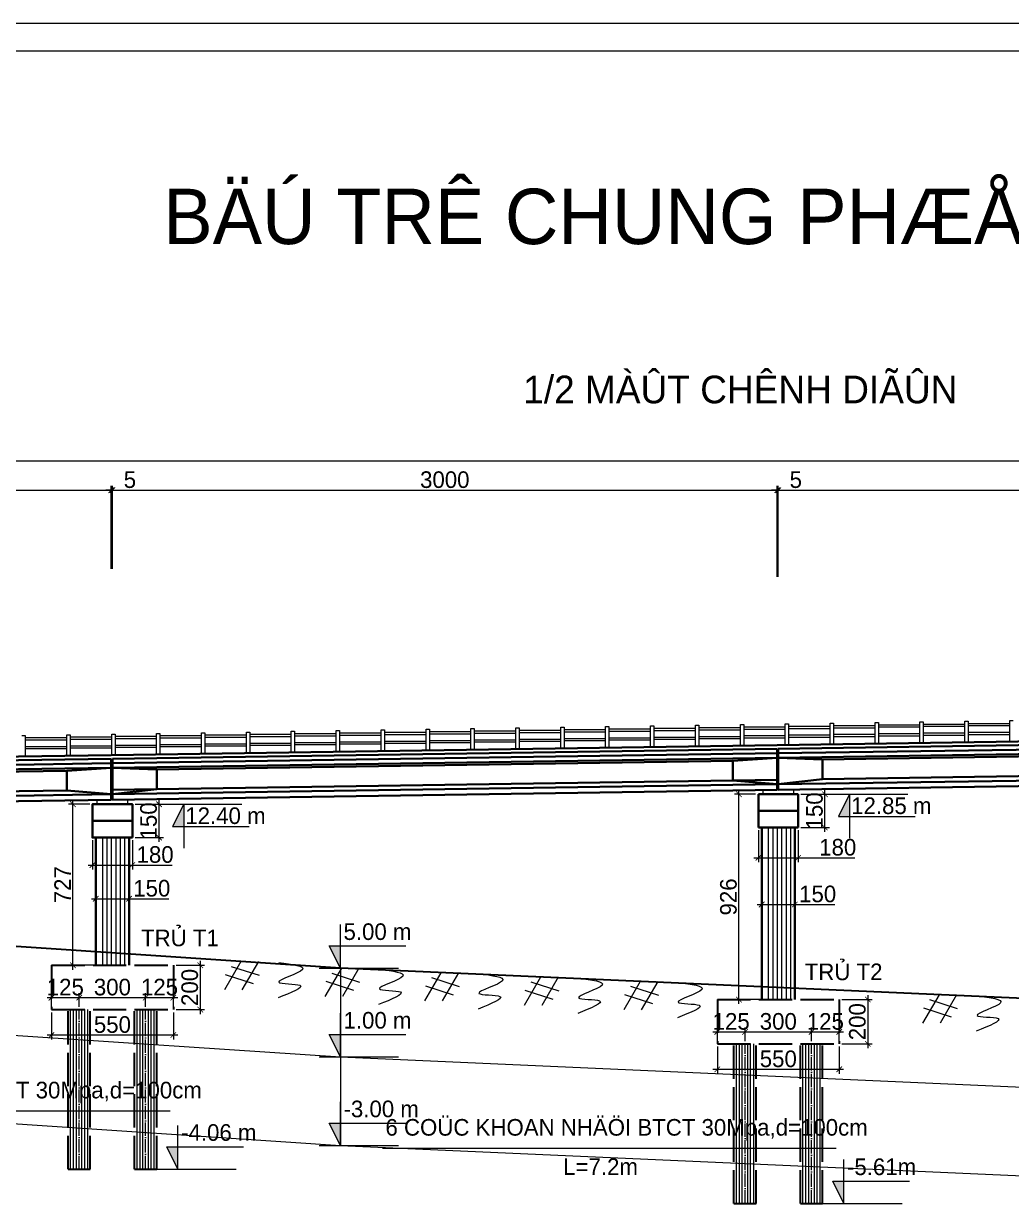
# Model space of a CAD drawing. Header units: millimetres. Extents: x -354608 to 492029, y -885357 to -234285.
# Drawn here: x -261127 to -216549, y -628573 to -575328 of the extents above; entities that cross this region are included whole.
import ezdxf

# ---------------------------------------------------------------- set-up
doc = ezdxf.new("R2010")
doc.units = ezdxf.units.MM
doc.header["$LTSCALE"] = 0.25
doc.header["$MEASUREMENT"] = 0
doc.header["$PDMODE"] = 34
doc.linetypes.add('ACAD_ISO02W100', pattern=[15, 12, -3])
doc.linetypes.add('ACAD_ISO04W100', pattern=[30, 24, -3, 0, -3])
doc.layers.get('0').update_dxf_attribs({"lineweight": 30})
for name, color, linetype, lineweight in [('!manh', 21, 'Continuous', 20), ('!text', 130, 'Continuous', 20), ('2', 253, 'Continuous', 15), ('dam', 1, 'Continuous', 35), ('duong 1', 1, 'Continuous', 30), ('duong 3', 3, 'Continuous', 30), ('duongtam', 3, 'ACAD_ISO04W100', 18), ('dut', 2, 'ACAD_ISO02W100', 30), ('kichthuoc', 3, 'Continuous', 20)]:
    doc.layers.add(name, color=color, linetype=linetype, lineweight=lineweight)
doc.styles.add('K-THUOC', font='11_3664_VSWICONN.TTF')
doc.styles.get("Standard").update_dxf_attribs({"font": 'VNswitzerlandcondlight.TTF'})
doc.dimstyles.new('CHUAN TL 250', dxfattribs={"dimscale": 250, "dimtxt": 3, "dimasz": 1, "dimexe": 0.8, "dimexo": 0.5, "dimgap": 0.35, "dimtad": 1, "dimdec": 0, "dimlfac": 0.1, "dimzin": 0, "dimdsep": 46, "dimtxsty": 'K-THUOC', "dimblk": 'ARCHTICK', "dimcen": 1, "dimdle": 0.8, "dimclrd": 7, "dimclre": 7, "dimclrt": 256, "dimadec": 0, "dimazin": 0, "dimtfac": 1, "dimtdec": 0, "dimtmove": 0, "dimatfit": 3, "dimfxl": 0, "dimfrac": 2, "dimtolj": 1, "dimtzin": 0, "dimlwd": 15, "dimlwe": 15, "dimarcsym": 0})

# ---------------------------------------------------------------- blocks, each defined once
blk = doc.blocks.new('_ArchTick')
at = {"color": 0, "linetype": 'ByBlock', "const_width": 0.15}
blk.add_lwpolyline([(-0.5, -0.5), (0.5, 0.5)], dxfattribs=at)
blk = doc.blocks.new('*D280')
at = {"layer": '2', "color": 7, "lineweight": 15}
for p, q in [((-227969, -611735), (-227969, -613175)), ((-226169, -611735), (-226169, -613175)), ((-228169, -612975), (-226169, -612975)), ((-226169, -612975), (-223610, -612975))]:
    blk.add_line(p, q, dxfattribs=at)
at = {"layer": 'Defpoints', "color": 0}
for p in [(-227969, -611610), (-226169, -611610), (-226169, -612975)]:
    blk.add_point(p, dxfattribs=at)
at = {"layer": '2', "color": 7, "lineweight": 15, "xscale": 250, "yscale": 250, "zscale": 250, "rotation": 180}
blk.add_blockref('_ArchTick', (-227969, -612975), dxfattribs=at)
at = {"layer": '2', "color": 7, "lineweight": 15, "xscale": 250, "yscale": 250, "zscale": 250}
blk.add_blockref('_ArchTick', (-226169, -612975), dxfattribs=at)
at = {"layer": '2', "insert": (-224386, -612504), "char_height": 750, "attachment_point": 5, "style": 'K-THUOC'}
blk.add_mtext('\\A1;180', dxfattribs=at)
blk = doc.blocks.new('*D281')
at = {"layer": '2', "color": 7, "lineweight": 15}
for p, q in [((-226044, -610110), (-224764, -610110)), ((-224964, -611810), (-224964, -609910)), ((-226044, -611610), (-224764, -611610))]:
    blk.add_line(p, q, dxfattribs=at)
at = {"layer": 'Defpoints', "color": 0}
for p in [(-226169, -610110), (-224964, -610110), (-226169, -611610)]:
    blk.add_point(p, dxfattribs=at)
at = {"layer": '2', "color": 7, "lineweight": 15, "xscale": 250, "yscale": 250, "zscale": 250}
for p, rotation in [((-224964, -610110), 90), ((-224964, -611610), 270)]:
    blk.add_blockref('_ArchTick', p, dxfattribs=dict(at, rotation=rotation))
at = {"layer": '2', "insert": (-225435, -610860), "char_height": 750, "attachment_point": 5, "rotation": 90, "style": 'K-THUOC'}
blk.add_mtext('\\A1;150', dxfattribs=at)
blk = doc.blocks.new('*D282')
at = {"layer": '2', "color": 7, "lineweight": 15}
for p, q in [((-227819, -614692), (-227819, -615282)), ((-226319, -614692), (-226319, -615282)), ((-228019, -615082), (-226319, -615082)), ((-226319, -615082), (-224516, -615082))]:
    blk.add_line(p, q, dxfattribs=at)
at = {"layer": 'Defpoints', "color": 0}
for p in [(-227819, -614567), (-226319, -614567), (-226319, -615082)]:
    blk.add_point(p, dxfattribs=at)
at = {"layer": '2', "color": 7, "lineweight": 15, "xscale": 250, "yscale": 250, "zscale": 250, "rotation": 180}
blk.add_blockref('_ArchTick', (-227819, -615082), dxfattribs=at)
at = {"layer": '2', "color": 7, "lineweight": 15, "xscale": 250, "yscale": 250, "zscale": 250}
blk.add_blockref('_ArchTick', (-226319, -615082), dxfattribs=at)
at = {"layer": '2', "insert": (-225292, -614612), "char_height": 750, "attachment_point": 5, "style": 'K-THUOC'}
blk.add_mtext('\\A1;150', dxfattribs=at)
blk = doc.blocks.new('*D283')
at = {"layer": '2', "color": 7, "lineweight": 15}
for p, q in [((-258019, -612186), (-258019, -613502)), ((-256219, -612186), (-256219, -613502)), ((-258219, -613302), (-256219, -613302)), ((-256219, -613302), (-254416, -613302))]:
    blk.add_line(p, q, dxfattribs=at)
at = {"layer": 'Defpoints', "color": 0}
for p in [(-258019, -612061), (-256219, -612061), (-256219, -613302)]:
    blk.add_point(p, dxfattribs=at)
at = {"layer": '2', "color": 7, "lineweight": 15, "xscale": 250, "yscale": 250, "zscale": 250, "rotation": 180}
blk.add_blockref('_ArchTick', (-258019, -613302), dxfattribs=at)
at = {"layer": '2', "color": 7, "lineweight": 15, "xscale": 250, "yscale": 250, "zscale": 250}
blk.add_blockref('_ArchTick', (-256219, -613302), dxfattribs=at)
at = {"layer": '2', "insert": (-255192, -612832), "char_height": 750, "attachment_point": 5, "style": 'K-THUOC'}
blk.add_mtext('\\A1;180', dxfattribs=at)
blk = doc.blocks.new('*D284')
at = {"layer": '2', "color": 7, "lineweight": 15}
for p, q in [((-256094, -610561), (-254814, -610561)), ((-255014, -612261), (-255014, -610361)), ((-256094, -612061), (-254814, -612061))]:
    blk.add_line(p, q, dxfattribs=at)
at = {"layer": 'Defpoints', "color": 0}
for p in [(-256219, -610561), (-255014, -610561), (-256219, -612061)]:
    blk.add_point(p, dxfattribs=at)
at = {"layer": '2', "color": 7, "lineweight": 15, "xscale": 250, "yscale": 250, "zscale": 250}
for p, rotation in [((-255014, -610561), 90), ((-255014, -612061), 270)]:
    blk.add_blockref('_ArchTick', p, dxfattribs=dict(at, rotation=rotation))
at = {"layer": '2', "insert": (-255485, -611311), "char_height": 750, "attachment_point": 5, "rotation": 90, "style": 'K-THUOC'}
blk.add_mtext('\\A1;150', dxfattribs=at)
blk = doc.blocks.new('*D285')
at = {"layer": '2', "color": 7, "lineweight": 15}
for p, q in [((-257869, -614403), (-257869, -615025)), ((-256369, -614403), (-256369, -615025)), ((-258069, -614825), (-256369, -614825)), ((-256369, -614825), (-254566, -614825))]:
    blk.add_line(p, q, dxfattribs=at)
at = {"layer": 'Defpoints', "color": 0}
for p in [(-257869, -614278), (-256369, -614278), (-256369, -614825)]:
    blk.add_point(p, dxfattribs=at)
at = {"layer": '2', "color": 7, "lineweight": 15, "xscale": 250, "yscale": 250, "zscale": 250, "rotation": 180}
blk.add_blockref('_ArchTick', (-257869, -614825), dxfattribs=at)
at = {"layer": '2', "color": 7, "lineweight": 15, "xscale": 250, "yscale": 250, "zscale": 250}
blk.add_blockref('_ArchTick', (-256369, -614825), dxfattribs=at)
at = {"layer": '2', "insert": (-255342, -614354), "char_height": 750, "attachment_point": 5, "style": 'K-THUOC'}
blk.add_mtext('\\A1;150', dxfattribs=at)
blk = doc.blocks.new('*D286')
at = {"layer": '2', "color": 7, "lineweight": 15}
for p, q in [((-223027, -619173), (-223027, -621573)), ((-224194, -619373), (-222827, -619373)), ((-224194, -621373), (-222827, -621373))]:
    blk.add_line(p, q, dxfattribs=at)
at = {"layer": 'Defpoints', "color": 0}
for p in [(-224319, -619373), (-224319, -621373), (-223027, -621373)]:
    blk.add_point(p, dxfattribs=at)
at = {"layer": '2', "color": 7, "lineweight": 15, "xscale": 250, "yscale": 250, "zscale": 250}
for p, rotation in [((-223027, -619373), 90), ((-223027, -621373), 270)]:
    blk.add_blockref('_ArchTick', p, dxfattribs=dict(at, rotation=rotation))
at = {"layer": '2', "insert": (-223498, -620373), "char_height": 750, "attachment_point": 5, "rotation": 90, "style": 'K-THUOC'}
blk.add_mtext('\\A1;200', dxfattribs=at)
blk = doc.blocks.new('*D287')
at = {"layer": '2', "color": 7, "lineweight": 15}
for p, q in [((-230019, -620833), (-228369, -620833)), ((-229819, -621248), (-229819, -620633)), ((-228569, -621248), (-228569, -620633))]:
    blk.add_line(p, q, dxfattribs=at)
at = {"layer": 'Defpoints', "color": 0}
for p in [(-228569, -620833), (-229819, -621373), (-228569, -621373)]:
    blk.add_point(p, dxfattribs=at)
at = {"layer": '2', "color": 7, "lineweight": 15, "xscale": 250, "yscale": 250, "zscale": 250, "rotation": 180}
blk.add_blockref('_ArchTick', (-229819, -620833), dxfattribs=at)
at = {"layer": '2', "color": 7, "lineweight": 15, "xscale": 250, "yscale": 250, "zscale": 250}
blk.add_blockref('_ArchTick', (-228569, -620833), dxfattribs=at)
at = {"layer": '2', "insert": (-229194, -620364), "char_height": 750, "attachment_point": 5, "style": 'K-THUOC'}
blk.add_mtext('\\A1;125', dxfattribs=at)
blk = doc.blocks.new('*D288')
at = {"layer": '2', "color": 7, "lineweight": 15}
for p, q in [((-228769, -620833), (-225369, -620833)), ((-228569, -621248), (-228569, -620633)), ((-225569, -621248), (-225569, -620633))]:
    blk.add_line(p, q, dxfattribs=at)
at = {"layer": 'Defpoints', "color": 0}
for p in [(-225569, -620833), (-228569, -621373), (-225569, -621373)]:
    blk.add_point(p, dxfattribs=at)
at = {"layer": '2', "color": 7, "lineweight": 15, "xscale": 250, "yscale": 250, "zscale": 250, "rotation": 180}
blk.add_blockref('_ArchTick', (-228569, -620833), dxfattribs=at)
at = {"layer": '2', "color": 7, "lineweight": 15, "xscale": 250, "yscale": 250, "zscale": 250}
blk.add_blockref('_ArchTick', (-225569, -620833), dxfattribs=at)
at = {"layer": '2', "insert": (-227069, -620363), "char_height": 750, "attachment_point": 5, "style": 'K-THUOC'}
blk.add_mtext('\\A1;300', dxfattribs=at)
blk = doc.blocks.new('*D289')
at = {"layer": '2', "color": 7, "lineweight": 15}
for p, q in [((-225769, -620833), (-224119, -620833)), ((-225569, -621248), (-225569, -620633)), ((-224319, -621248), (-224319, -620633))]:
    blk.add_line(p, q, dxfattribs=at)
at = {"layer": 'Defpoints', "color": 0}
for p in [(-224319, -620833), (-225569, -621373), (-224319, -621373)]:
    blk.add_point(p, dxfattribs=at)
at = {"layer": '2', "color": 7, "lineweight": 15, "xscale": 250, "yscale": 250, "zscale": 250, "rotation": 180}
blk.add_blockref('_ArchTick', (-225569, -620833), dxfattribs=at)
at = {"layer": '2', "color": 7, "lineweight": 15, "xscale": 250, "yscale": 250, "zscale": 250}
blk.add_blockref('_ArchTick', (-224319, -620833), dxfattribs=at)
at = {"layer": '2', "insert": (-224944, -620364), "char_height": 750, "attachment_point": 5, "style": 'K-THUOC'}
blk.add_mtext('\\A1;125', dxfattribs=at)
blk = doc.blocks.new('*D290')
at = {"layer": '2', "color": 7, "lineweight": 15}
for p, q in [((-229819, -621498), (-229819, -622723)), ((-224319, -621498), (-224319, -622723)), ((-224119, -622523), (-230019, -622523))]:
    blk.add_line(p, q, dxfattribs=at)
at = {"layer": 'Defpoints', "color": 0}
for p in [(-229819, -621373), (-224319, -621373), (-229819, -622523)]:
    blk.add_point(p, dxfattribs=at)
at = {"layer": '2', "color": 7, "lineweight": 15, "xscale": 250, "yscale": 250, "zscale": 250, "rotation": 180}
blk.add_blockref('_ArchTick', (-229819, -622523), dxfattribs=at)
at = {"layer": '2', "color": 7, "lineweight": 15, "xscale": 250, "yscale": 250, "zscale": 250}
blk.add_blockref('_ArchTick', (-224319, -622523), dxfattribs=at)
at = {"layer": '2', "insert": (-227069, -622052), "char_height": 750, "attachment_point": 5, "style": 'K-THUOC'}
blk.add_mtext('\\A1;550', dxfattribs=at)
blk = doc.blocks.new('*D291')
at = {"layer": '2', "color": 7, "lineweight": 15}
for p, q in [((-253156, -617626), (-253156, -620026)), ((-254244, -617826), (-252956, -617826)), ((-254244, -619826), (-252956, -619826))]:
    blk.add_line(p, q, dxfattribs=at)
at = {"layer": 'Defpoints', "color": 0}
for p in [(-254369, -617826), (-254369, -619826), (-253156, -619826)]:
    blk.add_point(p, dxfattribs=at)
at = {"layer": '2', "color": 7, "lineweight": 15, "xscale": 250, "yscale": 250, "zscale": 250}
for p, rotation in [((-253156, -617826), 90), ((-253156, -619826), 270)]:
    blk.add_blockref('_ArchTick', p, dxfattribs=dict(at, rotation=rotation))
at = {"layer": '2', "insert": (-253626, -618826), "char_height": 750, "attachment_point": 5, "rotation": 90, "style": 'K-THUOC'}
blk.add_mtext('\\A1;200', dxfattribs=at)
blk = doc.blocks.new('*D292')
at = {"layer": '2', "color": 7, "lineweight": 15}
for p, q in [((-259869, -619701), (-259869, -619086)), ((-258619, -619701), (-258619, -619086)), ((-260069, -619286), (-258419, -619286))]:
    blk.add_line(p, q, dxfattribs=at)
at = {"layer": 'Defpoints', "color": 0}
for p in [(-258619, -619286), (-259869, -619826), (-258619, -619826)]:
    blk.add_point(p, dxfattribs=at)
at = {"layer": '2', "color": 7, "lineweight": 15, "xscale": 250, "yscale": 250, "zscale": 250, "rotation": 180}
blk.add_blockref('_ArchTick', (-259869, -619286), dxfattribs=at)
at = {"layer": '2', "color": 7, "lineweight": 15, "xscale": 250, "yscale": 250, "zscale": 250}
blk.add_blockref('_ArchTick', (-258619, -619286), dxfattribs=at)
at = {"layer": '2', "insert": (-259244, -618816), "char_height": 750, "attachment_point": 5, "style": 'K-THUOC'}
blk.add_mtext('\\A1;125', dxfattribs=at)
blk = doc.blocks.new('*D293')
at = {"layer": '2', "color": 7, "lineweight": 15}
for p, q in [((-258619, -619701), (-258619, -619086)), ((-255619, -619701), (-255619, -619086)), ((-258819, -619286), (-255419, -619286))]:
    blk.add_line(p, q, dxfattribs=at)
at = {"layer": 'Defpoints', "color": 0}
for p in [(-255619, -619286), (-258619, -619826), (-255619, -619826)]:
    blk.add_point(p, dxfattribs=at)
at = {"layer": '2', "color": 7, "lineweight": 15, "xscale": 250, "yscale": 250, "zscale": 250, "rotation": 180}
blk.add_blockref('_ArchTick', (-258619, -619286), dxfattribs=at)
at = {"layer": '2', "color": 7, "lineweight": 15, "xscale": 250, "yscale": 250, "zscale": 250}
blk.add_blockref('_ArchTick', (-255619, -619286), dxfattribs=at)
at = {"layer": '2', "insert": (-257119, -618815), "char_height": 750, "attachment_point": 5, "style": 'K-THUOC'}
blk.add_mtext('\\A1;300', dxfattribs=at)
blk = doc.blocks.new('*D294')
at = {"layer": '2', "color": 7, "lineweight": 15}
for p, q in [((-255619, -619701), (-255619, -619086)), ((-254369, -619701), (-254369, -619086)), ((-255819, -619286), (-254169, -619286))]:
    blk.add_line(p, q, dxfattribs=at)
at = {"layer": 'Defpoints', "color": 0}
for p in [(-254369, -619286), (-255619, -619826), (-254369, -619826)]:
    blk.add_point(p, dxfattribs=at)
at = {"layer": '2', "color": 7, "lineweight": 15, "xscale": 250, "yscale": 250, "zscale": 250, "rotation": 180}
blk.add_blockref('_ArchTick', (-255619, -619286), dxfattribs=at)
at = {"layer": '2', "color": 7, "lineweight": 15, "xscale": 250, "yscale": 250, "zscale": 250}
blk.add_blockref('_ArchTick', (-254369, -619286), dxfattribs=at)
at = {"layer": '2', "insert": (-254994, -618816), "char_height": 750, "attachment_point": 5, "style": 'K-THUOC'}
blk.add_mtext('\\A1;125', dxfattribs=at)
blk = doc.blocks.new('*D295')
at = {"layer": '2', "color": 7, "lineweight": 15}
for p, q in [((-259869, -619951), (-259869, -621175)), ((-254369, -619951), (-254369, -621175)), ((-254169, -620975), (-260069, -620975))]:
    blk.add_line(p, q, dxfattribs=at)
at = {"layer": 'Defpoints', "color": 0}
for p in [(-259869, -619826), (-254369, -619826), (-259869, -620975)]:
    blk.add_point(p, dxfattribs=at)
at = {"layer": '2', "color": 7, "lineweight": 15, "xscale": 250, "yscale": 250, "zscale": 250, "rotation": 180}
blk.add_blockref('_ArchTick', (-259869, -620975), dxfattribs=at)
at = {"layer": '2', "color": 7, "lineweight": 15, "xscale": 250, "yscale": 250, "zscale": 250}
blk.add_blockref('_ArchTick', (-254369, -620975), dxfattribs=at)
at = {"layer": '2', "insert": (-257119, -620505), "char_height": 750, "attachment_point": 5, "style": 'K-THUOC'}
blk.add_mtext('\\A1;550', dxfattribs=at)
blk = doc.blocks.new('*D472')
at = {"layer": '2', "color": 7, "lineweight": 15}
for p, q in [((-287169, -600296), (-287169, -596185)), ((-257169, -599941), (-257169, -596185)), ((-287369, -596385), (-256969, -596385))]:
    blk.add_line(p, q, dxfattribs=at)
at = {"layer": 'Defpoints', "color": 0}
for p in [(-257169, -596385), (-257169, -600066), (-287169, -600421)]:
    blk.add_point(p, dxfattribs=at)
at = {"layer": '2', "color": 7, "lineweight": 15, "xscale": 250, "yscale": 250, "zscale": 250, "rotation": 180}
blk.add_blockref('_ArchTick', (-287169, -596385), dxfattribs=at)
at = {"layer": '2', "color": 7, "lineweight": 15, "xscale": 250, "yscale": 250, "zscale": 250}
blk.add_blockref('_ArchTick', (-257169, -596385), dxfattribs=at)
at = {"layer": '2', "insert": (-272169, -595915), "char_height": 750, "attachment_point": 5, "style": 'K-THUOC'}
blk.add_mtext('\\A1;3000', dxfattribs=at)
blk = doc.blocks.new('*D473')
at = {"layer": '2', "color": 7, "lineweight": 15}
for p, q in [((-257169, -599941), (-257169, -596185)), ((-257119, -599941), (-257119, -596185)), ((-257169, -596385), (-257419, -596385)), ((-257169, -596385), (-257119, -596385)), ((-257119, -596385), (-256040, -596385))]:
    blk.add_line(p, q, dxfattribs=at)
at = {"layer": 'Defpoints', "color": 0}
for p in [(-257119, -596385), (-257169, -600066), (-257119, -600066)]:
    blk.add_point(p, dxfattribs=at)
at = {"layer": '2', "color": 7, "lineweight": 15, "xscale": 250, "yscale": 250, "zscale": 250}
blk.add_blockref('_ArchTick', (-257169, -596385), dxfattribs=at)
at = {"layer": '2', "color": 7, "lineweight": 15, "xscale": 250, "yscale": 250, "zscale": 250, "rotation": 180}
blk.add_blockref('_ArchTick', (-257119, -596385), dxfattribs=at)
at = {"layer": '2', "insert": (-256329, -595915), "char_height": 750, "attachment_point": 5, "style": 'K-THUOC'}
blk.add_mtext('\\A1;5', dxfattribs=at)
blk = doc.blocks.new('*D474')
at = {"layer": '2', "color": 7, "lineweight": 15}
for p, q in [((-257119, -599941), (-257119, -596185)), ((-227119, -600299), (-227119, -596185)), ((-257319, -596385), (-226919, -596385))]:
    blk.add_line(p, q, dxfattribs=at)
at = {"layer": 'Defpoints', "color": 0}
for p in [(-227119, -596385), (-257119, -600066), (-227119, -600424)]:
    blk.add_point(p, dxfattribs=at)
at = {"layer": '2', "color": 7, "lineweight": 15, "xscale": 250, "yscale": 250, "zscale": 250, "rotation": 180}
blk.add_blockref('_ArchTick', (-257119, -596385), dxfattribs=at)
at = {"layer": '2', "color": 7, "lineweight": 15, "xscale": 250, "yscale": 250, "zscale": 250}
blk.add_blockref('_ArchTick', (-227119, -596385), dxfattribs=at)
at = {"layer": '2', "insert": (-242119, -595915), "char_height": 750, "attachment_point": 5, "style": 'K-THUOC'}
blk.add_mtext('\\A1;3000', dxfattribs=at)
blk = doc.blocks.new('*D475')
at = {"layer": '2', "color": 7, "lineweight": 15}
for p, q in [((-227119, -600299), (-227119, -596185)), ((-227069, -600302), (-227069, -596185)), ((-227119, -596385), (-227369, -596385)), ((-227119, -596385), (-227069, -596385)), ((-227069, -596385), (-225990, -596385))]:
    blk.add_line(p, q, dxfattribs=at)
at = {"layer": 'Defpoints', "color": 0}
for p in [(-227069, -596385), (-227119, -600424), (-227069, -600427)]:
    blk.add_point(p, dxfattribs=at)
at = {"layer": '2', "color": 7, "lineweight": 15, "xscale": 250, "yscale": 250, "zscale": 250}
blk.add_blockref('_ArchTick', (-227119, -596385), dxfattribs=at)
at = {"layer": '2', "color": 7, "lineweight": 15, "xscale": 250, "yscale": 250, "zscale": 250, "rotation": 180}
blk.add_blockref('_ArchTick', (-227069, -596385), dxfattribs=at)
at = {"layer": '2', "insert": (-226279, -595915), "char_height": 750, "attachment_point": 5, "style": 'K-THUOC'}
blk.add_mtext('\\A1;5', dxfattribs=at)
blk = doc.blocks.new('*D476')
at = {"layer": '2', "color": 7, "lineweight": 15}
for p, q in [((-227069, -600302), (-227069, -596185)), ((-197069, -599863), (-197069, -596185)), ((-227269, -596385), (-196869, -596385))]:
    blk.add_line(p, q, dxfattribs=at)
at = {"layer": 'Defpoints', "color": 0}
for p in [(-197069, -596385), (-197069, -599988), (-227069, -600427)]:
    blk.add_point(p, dxfattribs=at)
at = {"layer": '2', "color": 7, "lineweight": 15, "xscale": 250, "yscale": 250, "zscale": 250, "rotation": 180}
blk.add_blockref('_ArchTick', (-227069, -596385), dxfattribs=at)
at = {"layer": '2', "color": 7, "lineweight": 15, "xscale": 250, "yscale": 250, "zscale": 250}
blk.add_blockref('_ArchTick', (-197069, -596385), dxfattribs=at)
at = {"layer": '2', "insert": (-212069, -595915), "char_height": 750, "attachment_point": 5, "style": 'K-THUOC'}
blk.add_mtext('\\A1;3000', dxfattribs=at)
blk = doc.blocks.new('*D478')
at = {"layer": '2', "color": 7, "lineweight": 15}
for p, q in [((-287419, -595068), (-76619, -595068)), ((-287219, -596614), (-287219, -594868)), ((-76819, -597033), (-76819, -594868))]:
    blk.add_line(p, q, dxfattribs=at)
at = {"layer": 'Defpoints', "color": 0}
for p in [(-76819, -595068), (-287219, -596739), (-76819, -597158)]:
    blk.add_point(p, dxfattribs=at)
at = {"layer": '2', "color": 7, "lineweight": 15, "xscale": 250, "yscale": 250, "zscale": 250, "rotation": 180}
blk.add_blockref('_ArchTick', (-287219, -595068), dxfattribs=at)
at = {"layer": '2', "color": 7, "lineweight": 15, "xscale": 250, "yscale": 250, "zscale": 250}
blk.add_blockref('_ArchTick', (-76819, -595068), dxfattribs=at)
at = {"layer": '2', "insert": (-182019, -594597), "char_height": 750, "attachment_point": 5, "style": 'K-THUOC'}
blk.add_mtext('\\A1;21040', dxfattribs=at)
blk = doc.blocks.new('*D479')
at = {"layer": '2', "color": 7, "lineweight": 15}
for p, q in [((-258144, -610561), (-259102, -610561)), ((-258902, -618026), (-258902, -610361)), ((-257994, -617826), (-259102, -617826))]:
    blk.add_line(p, q, dxfattribs=at)
at = {"layer": 'Defpoints', "color": 0}
for p in [(-258902, -610561), (-258019, -610561), (-257869, -617826)]:
    blk.add_point(p, dxfattribs=at)
at = {"layer": '2', "color": 7, "lineweight": 15, "xscale": 250, "yscale": 250, "zscale": 250}
for p, rotation in [((-258902, -610561), 90), ((-258902, -617826), 270)]:
    blk.add_blockref('_ArchTick', p, dxfattribs=dict(at, rotation=rotation))
at = {"layer": '2', "insert": (-259365, -614193), "char_height": 750, "attachment_point": 5, "rotation": 90, "style": 'K-THUOC'}
blk.add_mtext('\\A1;727', dxfattribs=at)
blk = doc.blocks.new('*D699')
at = {"layer": '2', "color": 7, "lineweight": 15}
for p, q in [((-228094, -610110), (-229045, -610110)), ((-228845, -619573), (-228845, -609910)), ((-227944, -619373), (-229045, -619373))]:
    blk.add_line(p, q, dxfattribs=at)
at = {"layer": 'Defpoints', "color": 0}
for p in [(-228845, -610110), (-227969, -610110), (-227819, -619373)]:
    blk.add_point(p, dxfattribs=at)
at = {"layer": '2', "color": 7, "lineweight": 15, "xscale": 250, "yscale": 250, "zscale": 250}
for p, rotation in [((-228845, -610110), 90), ((-228845, -619373), 270)]:
    blk.add_blockref('_ArchTick', p, dxfattribs=dict(at, rotation=rotation))
at = {"layer": '2', "insert": (-229316, -614742), "char_height": 750, "attachment_point": 5, "rotation": 90, "style": 'K-THUOC'}
blk.add_mtext('\\A1;926', dxfattribs=at)
blk = doc.blocks.new('dattn')
at = {"layer": 'duong 3', "lineweight": 13}
for p, q in [((0, 0), (-745, -1272)), ((793, 0), (48, -1272)), ((-434, -212), (820, -618)), ((-705, -585), (549, -991))]:
    blk.add_line(p, q, dxfattribs=at)
blk.add_spline([(1715, -44), (2779, -359), (1715, -930), (2661, -1067), (1675, -1638)], degree=3, dxfattribs=at)

msp = doc.modelspace()

# ---------------------------------------------------------------- hatches: boundary and pattern name
at = {"layer": 'kichthuoc', "lineweight": 13}
for points in [[(-223850.2, -611117.2), (-224352, -611117.2), (-223850.2, -610109.7)], [(-253900.2, -611568.2), (-254402, -611568.2), (-253900.2, -610560.7)], [(-246830.6, -616954.2), (-247332.3, -616954.2), (-246830.6, -617961.7)], [(-246830.6, -620954.2), (-247332.3, -620954.2), (-246830.6, -621961.7)], [(-246830.6, -624954.2), (-247332.3, -624954.2), (-246830.6, -625961.7)], [(-254159.5, -626018.3), (-254661.3, -626018.3), (-254159.5, -627025.8)], [(-224109.5, -627565.8), (-224611.3, -627565.8), (-224109.5, -628573.3)]]:
    msp.add_hatch(color=256, dxfattribs=at).paths.add_polyline_path(points)

# ---------------------------------------------------------------- linework, layer by layer
at = {"layer": '!manh'}
for p, q in [((-274977.5, -624401.8), (-254507.7, -624401.8)), ((-244927.5, -626082.8), (-224457.7, -626082.8))]:
    msp.add_line(p, q, dxfattribs=at)
at = {"layer": '!text', "color": 2}
for p, q in [((-227818.6, -611609.7), (-227818.6, -617336.9)), ((-227518.6, -611609.7), (-227518.6, -619373.3)), ((-227318.6, -611609.7), (-227318.6, -619373.3)), ((-227118.6, -611609.7), (-227118.6, -619373.3)), ((-226918.6, -611609.7), (-226918.6, -619373.3)), ((-226718.6, -611609.7), (-226718.6, -619373.3)), ((-226518.6, -611609.7), (-226518.6, -619373.3)), ((-226318.6, -611609.7), (-226318.6, -617336.9)), ((-257868.6, -612060.7), (-257868.6, -617825.8)), ((-257868.6, -612060.7), (-257868.6, -617825.8)), ((-257568.6, -612060.7), (-257568.6, -617825.8)), ((-257368.6, -612060.7), (-257368.6, -617825.8)), ((-257168.6, -612060.7), (-257168.6, -617825.8)), ((-256968.6, -612060.7), (-256968.6, -617825.8)), ((-256768.6, -612060.7), (-256768.6, -617825.8)), ((-256568.6, -612060.7), (-256568.6, -617825.8)), ((-256368.6, -612060.7), (-256368.6, -617825.8)), ((-256368.6, -612060.7), (-256368.6, -617825.8))]:
    msp.add_line(p, q, dxfattribs=at)
at = {"layer": '!text'}
for p, q in [((-246830.6, -617961.7), (-246830.6, -621961.7)), ((-291830.6, -618961.7), (-246830.6, -621961.7)), ((-246830.6, -621961.7), (-201830.6, -623961.7)), ((-246830.6, -621961.7), (-246830.6, -625961.7)), ((-291830.6, -622961.7), (-246830.6, -625961.7)), ((-246830.6, -625961.7), (-201830.6, -627961.7))]:
    msp.add_line(p, q, dxfattribs=at)
at = {"layer": '!text', "color": 2}
for points in [[(-227768.6, -610109.7), (-226368.6, -610109.7), (-226368.6, -609909.7), (-227768.6, -609909.7)], [(-257818.6, -610560.7), (-256418.6, -610560.7), (-256418.6, -610360.7), (-257818.6, -610360.7)]]:
    msp.add_lwpolyline(points, close=True, dxfattribs=at)
at = {"layer": '2', "color": 3, "lineweight": 5}
for p, q in [((78222.9, -575328.1), (-354608.2, -575328.1)), ((76972.9, -576578.1), (-348358.2, -576578.1))]:
    msp.add_line(p, q, dxfattribs=at)
at = {"layer": '2', "lineweight": 9}
for p, q in [((-259007.6, -627025.8), (-259007.6, -619825.8)), ((-258868.4, -627025.8), (-258868.4, -619825.8)), ((-258745.1, -627025.8), (-258745.1, -619825.8)), ((-258492.1, -627025.8), (-258492.1, -619825.8)), ((-258368.8, -627025.8), (-258368.8, -619825.8)), ((-258229.6, -627025.8), (-258229.6, -619825.8)), ((-256007.6, -627025.8), (-256007.6, -619825.8)), ((-255868.4, -627025.8), (-255868.4, -619825.8)), ((-255745.1, -627025.8), (-255745.1, -619825.8)), ((-255492.1, -627025.8), (-255492.1, -619825.8)), ((-255368.8, -627025.8), (-255368.8, -619825.8)), ((-255229.6, -627025.8), (-255229.6, -619825.8)), ((-228957.6, -628573.3), (-228957.6, -621373.3)), ((-228818.4, -628573.3), (-228818.4, -621373.3)), ((-228695.1, -628573.3), (-228695.1, -621373.3)), ((-228442.1, -628573.3), (-228442.1, -621373.3)), ((-228318.8, -628573.3), (-228318.8, -621373.3)), ((-228179.6, -628573.3), (-228179.6, -621373.3)), ((-225957.6, -628573.3), (-225957.6, -621373.3)), ((-225818.4, -628573.3), (-225818.4, -621373.3)), ((-225695.1, -628573.3), (-225695.1, -621373.3)), ((-225442.1, -628573.3), (-225442.1, -621373.3)), ((-225318.8, -628573.3), (-225318.8, -621373.3)), ((-225179.6, -628573.3), (-225179.6, -621373.3))]:
    msp.add_line(p, q, dxfattribs=at)
at = {"layer": 'dam', "ltscale": 800}
for p, q in [((-197071.2, -607438.7), (-227121.2, -607889.7)), ((-227121.2, -607889.7), (-257171.2, -608340.7)), ((-227118.6, -608059.7), (-257118.6, -608510.7)), ((-227118.6, -608059.7), (-227118.6, -609909.7)), ((-197068.6, -607608.7), (-227068.6, -608059.7)), ((-197068.6, -607808.5), (-227068.6, -608259.5)), ((-197068.6, -608008.5), (-227068.6, -608459.5)), ((-227068.6, -608059.7), (-227068.6, -609909.7)), ((-257171.2, -608340.7), (-287171.2, -608791.7)), ((-257168.6, -608510.7), (-287168.6, -608961.7)), ((-257168.6, -608510.7), (-257168.6, -610360.7)), ((-227118.6, -608259.5), (-257118.6, -608710.5)), ((-227118.6, -608459.5), (-257118.6, -608910.5)), ((-257118.6, -608510.7), (-257118.6, -610360.7)), ((-229118.6, -608599.6), (-227118.6, -608459.5)), ((-227068.6, -608459.5), (-225068.6, -608539.5)), ((-199068.6, -608148.6), (-225068.6, -608539.5)), ((-225068.6, -608539.5), (-225068.6, -609429.6)), ((-257168.6, -608710.5), (-287168.6, -609161.5)), ((-257168.6, -608910.5), (-287168.6, -609361.5)), ((-259168.6, -609050.6), (-285168.6, -609441.5)), ((-259168.6, -609050.6), (-257168.6, -608910.5)), ((-259168.6, -609050.6), (-259168.6, -609940.7)), ((-257118.6, -608910.5), (-255118.6, -608990.5)), ((-229118.6, -608599.6), (-255118.6, -608990.5)), ((-255118.6, -608990.5), (-255118.6, -609880.6)), ((-229118.6, -608599.6), (-229118.6, -609489.7)), ((-199068.6, -609038.7), (-225068.6, -609429.6)), ((-227118.6, -609459.6), (-257118.6, -609910.6)), ((-229118.6, -609489.7), (-227118.6, -609659.7)), ((-197068.6, -609208.7), (-227068.6, -609659.7)), ((-225068.6, -609429.6), (-227068.6, -609659.7)), ((-197068.6, -609458.7), (-227068.6, -609909.7)), ((-257168.6, -610110.7), (-287168.6, -610561.7)), ((-259168.6, -609940.7), (-285168.6, -610331.6)), ((-259168.6, -609940.7), (-257168.6, -610110.7)), ((-227118.6, -609659.7), (-257118.6, -610110.7)), ((-255118.6, -609880.6), (-257118.6, -610110.7)), ((-227118.6, -609909.7), (-257118.6, -610360.7)), ((-227968.6, -611609.7), (-227968.6, -610109.7)), ((-227968.6, -610109.7), (-226168.6, -610109.7)), ((-226168.6, -610109.7), (-226168.6, -611609.7)), ((-257168.6, -610360.7), (-287168.6, -610811.7)), ((-258018.6, -612060.7), (-258018.6, -610560.7)), ((-258018.6, -610560.7), (-256218.6, -610560.7)), ((-256218.6, -610560.7), (-256218.6, -612060.7)), ((-227968.6, -610859.7), (-226168.6, -610859.7)), ((-258018.6, -611310.7), (-256218.6, -611310.7)), ((-226168.6, -611609.7), (-227968.6, -611609.7)), ((-227818.6, -611609.7), (-227818.6, -619373.3)), ((-226318.6, -611609.7), (-226318.6, -619373.3)), ((-256218.6, -612060.7), (-258018.6, -612060.7)), ((-257868.6, -612060.7), (-257868.6, -617825.8)), ((-256368.6, -612060.7), (-256368.6, -617825.8))]:
    msp.add_line(p, q, dxfattribs=at)
msp.add_lwpolyline([(-256218.6, -612060.7), (-258018.6, -612060.7), (-258018.6, -610560.7), (-256218.6, -610560.7)], close=True, dxfattribs=at)
at = {"layer": 'duong 1'}
for p, q in [((-246830.6, -617961.7), (-291830.6, -614961.7)), ((-201830.6, -619961.7), (-246830.6, -617961.7)), ((-226318.6, -618670.6), (-226318.6, -618754.5))]:
    msp.add_line(p, q, dxfattribs=at)
at = {"layer": 'duongtam', "ltscale": 100}
for p, q in [((-258618.6, -627025.8), (-258618.6, -619825.8)), ((-255618.6, -627025.8), (-255618.6, -619825.8)), ((-228568.6, -628573.3), (-228568.6, -621373.3)), ((-225568.6, -628573.3), (-225568.6, -621373.3))]:
    msp.add_line(p, q, dxfattribs=at)
at = {"layer": 'dut', "ltscale": 500}
for p, q in [((-259868.6, -617825.8), (-254368.6, -617825.8)), ((-259868.6, -617825.8), (-259868.6, -619825.8)), ((-254368.6, -617825.8), (-254368.6, -619825.8)), ((-229818.6, -619373.3), (-224318.6, -619373.3)), ((-229818.6, -619373.3), (-229818.6, -621373.3)), ((-224318.6, -619373.3), (-224318.6, -621373.3)), ((-259868.6, -619825.8), (-254368.6, -619825.8)), ((-259118.6, -627025.8), (-259118.6, -619825.8)), ((-258118.6, -627025.8), (-258118.6, -619825.8)), ((-256118.6, -627025.8), (-256118.6, -619825.8)), ((-255118.6, -627025.8), (-255118.6, -619825.8)), ((-229818.6, -621373.3), (-224318.6, -621373.3)), ((-229068.6, -628573.3), (-229068.6, -621373.3)), ((-228068.6, -628573.3), (-228068.6, -621373.3)), ((-226068.6, -628573.3), (-226068.6, -621373.3)), ((-225068.6, -628573.3), (-225068.6, -621373.3)), ((-259118.6, -627025.8), (-258118.6, -627025.8)), ((-256118.6, -627025.8), (-255118.6, -627025.8)), ((-229068.6, -628573.3), (-228068.6, -628573.3)), ((-226068.6, -628573.3), (-225068.6, -628573.3))]:
    msp.add_line(p, q, dxfattribs=at)
at = {"layer": 'kichthuoc'}
for p, q in [((-230807.8, -606994.5), (-230657.8, -606994.5)), ((-230807.8, -607945), (-230807.8, -606994.5)), ((-230657.8, -606994.5), (-230657.8, -607942.8)), ((-228781.2, -606964.1), (-228631.2, -606964.1)), ((-228781.2, -607914.6), (-228781.2, -606964.1)), ((-228631.2, -606964.1), (-228631.2, -607912.4)), ((-226754.6, -606933.7), (-226604.6, -606933.7)), ((-226754.6, -607884.2), (-226754.6, -606933.7)), ((-226604.6, -606933.7), (-226604.6, -607882)), ((-224728.1, -606903.3), (-224578.1, -606903.3)), ((-224728.1, -607853.8), (-224728.1, -606903.3)), ((-224578.1, -606903.3), (-224578.1, -607851.5)), ((-222702.4, -606872.9), (-222552.4, -606872.9)), ((-222702.4, -607823.4), (-222702.4, -606872.9)), ((-222552.4, -606872.9), (-222552.4, -607821.1)), ((-222552.4, -606972.9), (-220675.8, -606972.9)), ((-220675.9, -606842.5), (-220525.9, -606842.5)), ((-220675.9, -607793), (-220675.9, -606842.5)), ((-220525.9, -606842.5), (-220525.9, -607790.7)), ((-220525.9, -606942.5), (-218649.2, -606942.5)), ((-218649.9, -606812.1), (-218499.9, -606812.1)), ((-218649.9, -607762.6), (-218649.9, -606812.1)), ((-218499.9, -606812.1), (-218499.9, -607760.3)), ((-218499.9, -606912.1), (-216623.3, -606912.1)), ((-216624.3, -606781.7), (-216474.3, -606781.7)), ((-216624.3, -607732.2), (-216624.3, -606781.7)), ((-261202, -607450.8), (-261052, -607450.8)), ((-261052, -607450.8), (-261052, -608399)), ((-259176.6, -607420.3), (-259026.6, -607420.3)), ((-259176.6, -608370.9), (-259176.6, -607420.3)), ((-259026.6, -607420.3), (-259026.6, -608368.6)), ((-259026.6, -607520.3), (-257150, -607520.3)), ((-257149.6, -607389.9), (-256999.6, -607389.9)), ((-257149.6, -608340.4), (-257149.6, -607389.9)), ((-256999.6, -607389.9), (-256999.6, -608338.1)), ((-256999.6, -607489.9), (-255123, -607489.9)), ((-255124.3, -607359.5), (-254974.3, -607359.5)), ((-255124.3, -608310), (-255124.3, -607359.5)), ((-254974.3, -607359.5), (-254974.3, -608307.7)), ((-254974.3, -607459.5), (-253097.7, -607459.5)), ((-253098.2, -607329.1), (-252948.2, -607329.1)), ((-253098.2, -608279.6), (-253098.2, -607329.1)), ((-252948.2, -607329.1), (-252948.2, -608277.3)), ((-252948.2, -607429.1), (-251071.6, -607429.1)), ((-251073.8, -607298.7), (-250923.8, -607298.7)), ((-251073.8, -608249.2), (-251073.8, -607298.7)), ((-250923.8, -607298.7), (-250923.8, -608246.9)), ((-250923.8, -607398.7), (-249047.1, -607398.7)), ((-250923.8, -607498.7), (-249047.1, -607498.7)), ((-249048.2, -607268.3), (-248898.2, -607268.3)), ((-249048.2, -608218.8), (-249048.2, -607268.3)), ((-248898.2, -607268.3), (-248898.2, -608216.5)), ((-248898.2, -607368.3), (-247021.6, -607368.3)), ((-248898.2, -607468.3), (-247021.6, -607468.3)), ((-247020.5, -607237.9), (-246870.5, -607237.9)), ((-247020.5, -608188.4), (-247020.5, -607237.9)), ((-246870.5, -607237.9), (-246870.5, -608186.1)), ((-246870.5, -607337.9), (-244993.9, -607337.9)), ((-246870.5, -607437.9), (-244993.9, -607437.9)), ((-244992.6, -607207.4), (-244842.6, -607207.4)), ((-244992.6, -608157.9), (-244992.6, -607207.4)), ((-244842.6, -607207.4), (-244842.6, -608155.7)), ((-244842.6, -607307.4), (-242966, -607307.4)), ((-244842.6, -607407.4), (-242966, -607407.4)), ((-242965.9, -607177), (-242815.9, -607177)), ((-242965.9, -608127.5), (-242965.9, -607177)), ((-242815.9, -607177), (-242815.9, -608125.3)), ((-242815.9, -607277), (-240939.3, -607277)), ((-242815.9, -607377), (-240939.3, -607377)), ((-240940.1, -607146.6), (-240790.1, -607146.6)), ((-240940.1, -608097.1), (-240940.1, -607146.6)), ((-240790.1, -607146.6), (-240790.1, -608094.9)), ((-240790.1, -607246.6), (-238913.5, -607246.6)), ((-240790.1, -607346.6), (-238913.5, -607346.6)), ((-238913.6, -607116.2), (-238763.6, -607116.2)), ((-238913.6, -608066.7), (-238913.6, -607116.2)), ((-238763.6, -607116.2), (-238763.6, -608064.4)), ((-238763.6, -607216.2), (-236887, -607216.2)), ((-238763.6, -607316.2), (-236887, -607316.2)), ((-236887.9, -607085.8), (-236737.9, -607085.8)), ((-236887.9, -608036.3), (-236887.9, -607085.8)), ((-236737.9, -607085.8), (-236737.9, -608034)), ((-236737.9, -607185.8), (-234861.3, -607185.8)), ((-236737.9, -607285.8), (-234861.3, -607285.8)), ((-234861, -607055.4), (-234711, -607055.4)), ((-234861, -608005.9), (-234861, -607055.4)), ((-234711, -607055.4), (-234711, -608003.6)), ((-234711, -607155.4), (-232834.4, -607155.4)), ((-234711, -607255.4), (-232834.4, -607255.4)), ((-232834.4, -607025), (-232684.4, -607025)), ((-232834.4, -607975.5), (-232834.4, -607025)), ((-232684.4, -607025), (-232684.4, -607973.2)), ((-232684.4, -607125), (-230807.8, -607125)), ((-232684.4, -607225), (-230807.8, -607225)), ((-232684.4, -607525), (-230807.8, -607525)), ((-230657.8, -607094.5), (-228781.2, -607094.5)), ((-230657.8, -607194.5), (-228781.2, -607194.5)), ((-230657.8, -607494.5), (-228781.2, -607494.5)), ((-228631.2, -607064.1), (-226754.5, -607064.1)), ((-228631.2, -607164.1), (-226754.5, -607164.1)), ((-228631.2, -607464.1), (-226754.5, -607464.1)), ((-226604.6, -607033.7), (-224728, -607033.7)), ((-226604.6, -607133.7), (-224728, -607133.7)), ((-226604.6, -607433.7), (-224728, -607433.7)), ((-224578.1, -607003.3), (-222701.5, -607003.3)), ((-224578.1, -607103.3), (-222701.5, -607103.3)), ((-224578.1, -607403.3), (-222701.5, -607403.3)), ((-224578.1, -607503.3), (-222701.5, -607503.3)), ((-222552.4, -607072.9), (-220675.8, -607072.9)), ((-222552.4, -607372.9), (-220675.8, -607372.9)), ((-222552.4, -607472.9), (-220675.8, -607472.9)), ((-220525.9, -607042.5), (-218649.2, -607042.5)), ((-220525.9, -607342.5), (-218649.2, -607342.5)), ((-220525.9, -607442.5), (-218649.2, -607442.5)), ((-218499.9, -607012.1), (-216623.3, -607012.1)), ((-218499.9, -607312.1), (-216623.3, -607312.1)), ((-218499.9, -607412.1), (-216623.3, -607412.1)), ((-261052, -607550.8), (-259175.4, -607550.8)), ((-261052, -607650.8), (-259175.4, -607650.8)), ((-261052, -607950.8), (-259175.4, -607950.8)), ((-261052, -608050.8), (-259175.4, -608050.8)), ((-259026.6, -607620.3), (-257150, -607620.3)), ((-259026.6, -607920.3), (-257150, -607920.3)), ((-259026.6, -608020.3), (-257150, -608020.3)), ((-256999.6, -607589.9), (-255123, -607589.9)), ((-256999.6, -607889.9), (-255123, -607889.9)), ((-256999.6, -607989.9), (-255123, -607989.9)), ((-254974.3, -607559.5), (-253097.7, -607559.5)), ((-254974.3, -607859.5), (-253097.7, -607859.5)), ((-254974.3, -607959.5), (-253097.7, -607959.5)), ((-252948.2, -607529.1), (-251071.6, -607529.1)), ((-252948.2, -607829.1), (-251071.6, -607829.1)), ((-252948.2, -607929.1), (-251071.6, -607929.1)), ((-250923.8, -607798.7), (-249047.1, -607798.7)), ((-250923.8, -607898.7), (-249047.1, -607898.7)), ((-248898.2, -607768.3), (-247021.6, -607768.3)), ((-248898.2, -607868.3), (-247021.6, -607868.3)), ((-246870.5, -607737.9), (-244993.9, -607737.9)), ((-246870.5, -607837.9), (-244993.9, -607837.9)), ((-244842.6, -607707.4), (-242966, -607707.4)), ((-244842.6, -607807.4), (-242966, -607807.4)), ((-242815.9, -607677), (-240939.3, -607677)), ((-242815.9, -607777), (-240939.3, -607777)), ((-240790.1, -607646.6), (-238913.5, -607646.6)), ((-240790.1, -607746.6), (-238913.5, -607746.6)), ((-238763.6, -607616.2), (-236887, -607616.2)), ((-238763.6, -607716.2), (-236887, -607716.2)), ((-236737.9, -607585.8), (-234861.3, -607585.8)), ((-236737.9, -607685.8), (-234861, -607685.8)), ((-234711, -607555.4), (-232834.4, -607555.4)), ((-234711, -607655.4), (-232834.4, -607655.4)), ((-232684.4, -607625), (-230807.8, -607625)), ((-230657.8, -607594.5), (-228781.2, -607594.5)), ((-228631.2, -607564.1), (-226754.5, -607564.1)), ((-226604.6, -607533.7), (-224728, -607533.7)), ((-224809.3, -610109.7), (-221220.9, -610109.7)), ((-223850.2, -610109.7), (-224352, -611117.2)), ((-223850.2, -610109.7), (-223850.2, -612084.1)), ((-254859.3, -610560.7), (-251270.9, -610560.7)), ((-253900.2, -610560.7), (-254402, -611568.2)), ((-253900.2, -610560.7), (-253900.2, -612535.1)), ((-224352, -611117.2), (-223850.2, -611117.2)), ((-223850.2, -611117.2), (-220893, -611117.2)), ((-254402, -611568.2), (-253900.2, -611568.2)), ((-253900.2, -611568.2), (-250943, -611568.2)), ((-246830.6, -617961.7), (-246830.6, -615987.3)), ((-246830.6, -617961.7), (-247332.3, -616954.2)), ((-247332.3, -616954.2), (-246830.6, -616954.2)), ((-246830.6, -616954.2), (-243873.4, -616954.2)), ((-247789.7, -617961.7), (-244201.3, -617961.7)), ((-246830.6, -621961.7), (-246830.6, -619987.3)), ((-246830.6, -621961.7), (-247332.3, -620954.2)), ((-247332.3, -620954.2), (-246830.6, -620954.2)), ((-246830.6, -620954.2), (-243873.4, -620954.2)), ((-247789.7, -621961.7), (-244201.3, -621961.7)), ((-246830.6, -625961.7), (-246830.6, -623987.3)), ((-254159.5, -627025.8), (-254159.5, -625051.4)), ((-246830.6, -625961.7), (-247332.3, -624954.2)), ((-247332.3, -624954.2), (-246830.6, -624954.2)), ((-246830.6, -624954.2), (-243873.4, -624954.2)), ((-254159.5, -627025.8), (-254661.3, -626018.3)), ((-254661.3, -626018.3), (-254159.5, -626018.3)), ((-254159.5, -626018.3), (-251202.3, -626018.3)), ((-247789.7, -625961.7), (-244201.3, -625961.7)), ((-224109.5, -628573.3), (-224109.5, -626598.9)), ((-255118.6, -627025.8), (-251530.2, -627025.8)), ((-224109.5, -628573.3), (-224611.3, -627565.8)), ((-224611.3, -627565.8), (-224109.5, -627565.8)), ((-224109.5, -627565.8), (-221152.3, -627565.8)), ((-225068.6, -628573.3), (-221480.2, -628573.3))]:
    msp.add_line(p, q, dxfattribs=at)

# ---------------------------------------------------------------- block references
at = {"layer": '!text', "color": 2}
for p in [(-251320.6, -617662.4), (-246786.2, -617963.7), (-242290.7, -618163.5), (-237795.1, -618363.3), (-233299.5, -618563.1), (-219812.9, -619162.5)]:
    msp.add_blockref('dattn', p, dxfattribs=at)

# ---------------------------------------------------------------- texts
at = {"layer": 'duong 3'}
for s, insert, char_height, width, attachment_point in [('BÄÚ TRÊ CHUNG PHÆÅNG AÏN I CÁÚU SÄNG KT2 - CÁÖU DÁÖM BTCT DÆL NHËP GIAÍN ÂÅN: 7x30m=210m - TL1/250', (-183774.7, -586131.1), 2500, 144951.016, 5), ('1/2 MÀÛT CHÊNH DIÃÛN', (-238580, -591214.9), 1250, 50000, 1), ('12.40 m', (-253829.4, -611461.9), 750, 50000, 7), ('12.85 m', (-223779.4, -611010.9), 750, 50000, 7), ('TRUÛ T1', (-255825.4, -616217.2), 750, 50000, 1), ('5.00 m', (-246689.4, -615934.5), 750, 50000, 1), ('TRUÛ T2', (-225875, -617747.5), 750, 50000, 1), ('1.00 m', (-246689.4, -619934.5), 750, 50000, 1), ('6 COÜC KHOAN NHÄÖI BTCT 30Mpa,d=100cm', (-274847.2, -623084.2), 750, 50000, 1), ('-3.00 m', (-246689.4, -623934.5), 750, 50000, 1), ('-4.06 m', (-254018.3, -624998.6), 750, 50000, 1), ('6 COÜC KHOAN NHÄÖI BTCT 30Mpa,d=100cm', (-244797.2, -624765.3), 750, 50000, 1), ('\\A1;L=7.2m', (-236776.2, -626540.4), 750, 50000, 1), ('-5.61m', (-223968.3, -626546.2), 750, 50000, 1)]:
    msp.add_mtext(s, dxfattribs=dict(at, insert=insert, char_height=char_height, width=width, attachment_point=attachment_point))

# ---------------------------------------------------------------- dimensions: what is measured, and where the dimension line sits
at = {"layer": '2'}
for base, p1, p2, picture, middle in [((-76818.6, -595067.6), (-287218.6, -596738.8), (-76818.6, -597158.3), '*D478', (-182018.6, -594597.4)), ((-257168.6, -596384.9), (-287168.6, -600420.9), (-257168.6, -600066.3), '*D472', (-272168.6, -595914.6)), ((-257118.6, -596384.9), (-257168.6, -600066.3), (-257118.6, -600065.6), '*D473', (-256329.5, -595915.4)), ((-227118.6, -596384.9), (-257118.6, -600065.6), (-227118.6, -600424), '*D474', (-242118.6, -595914.6)), ((-227068.6, -596384.9), (-227118.6, -600424), (-227068.6, -600427.5), '*D475', (-226279.5, -595915.4)), ((-197068.6, -596384.9), (-227068.6, -600427.5), (-197068.6, -599988.1), '*D476', (-212068.6, -595914.6)), ((-256368.6, -614824.6), (-257868.6, -614277.8), (-256368.6, -614277.8), '*D285', (-255342.5, -614354.3)), ((-226318.6, -615082.5), (-227818.6, -614566.7), (-226318.6, -614566.7), '*D282', (-225292.5, -614612.2)), ((-255618.6, -619285.6), (-258618.6, -619825.8), (-255618.6, -619825.8), '*D293', (-257118.6, -618815.3)), ((-259868.6, -620975.2), (-254368.6, -619825.8), (-259868.6, -619825.8), '*D295', (-257118.6, -620504.9)), ((-225568.6, -620833.1), (-228568.6, -621373.3), (-225568.6, -621373.3), '*D288', (-227068.6, -620362.8)), ((-229818.6, -622522.7), (-224318.6, -621373.3), (-229818.6, -621373.3), '*D290', (-227068.6, -622052.4))]:
    dim = msp.add_linear_dim(base=base, p1=p1, p2=p2, dimstyle='CHUAN TL 250', dxfattribs=at)
    dim.commit()
    dim.dimension.update_dxf_attribs({"geometry": picture, "text_midpoint": middle})
for base, p1, p2, picture, middle in [((-228845.3, -610109.7), (-227818.6, -619373.3), (-227968.6, -610109.7), '*D699', (-229315.6, -614741.5)), ((-258902.4, -610560.7), (-257868.6, -617825.8), (-258018.6, -610560.7), '*D479', (-259364.9, -614193.3)), ((-253156.2, -619825.8), (-254368.6, -617825.8), (-254368.6, -619825.8), '*D291', (-253626.5, -618825.8)), ((-223027.4, -621373.3), (-224318.6, -619373.3), (-224318.6, -621373.3), '*D286', (-223497.7, -620373.3))]:
    dim = msp.add_linear_dim(base=base, p1=p1, p2=p2, angle=90, dimstyle='CHUAN TL 250', dxfattribs=at)
    dim.commit()
    dim.dimension.update_dxf_attribs({"geometry": picture, "text_midpoint": middle})
for base, p1, p2, picture, middle in [((-224964.4, -610109.7), (-226168.6, -611609.7), (-226168.6, -610109.7), '*D281', (-224964.4, -610859.7)), ((-255014.4, -610560.7), (-256218.6, -612060.7), (-256218.6, -610560.7), '*D284', (-255014.4, -611310.7))]:
    dim = msp.add_linear_dim(base=base, p1=p1, p2=p2, angle=90, dimstyle='CHUAN TL 250', dxfattribs=at)
    dim.commit()
    dim.dimension.update_dxf_attribs({"geometry": picture, "text_midpoint": middle, "dimtype": 160})
for base, p1, p2, picture, middle in [((-226168.6, -612974.6), (-227968.6, -611609.7), (-226168.6, -611609.7), '*D280', (-224386.2, -612974.6)), ((-256218.6, -613302), (-258018.6, -612060.7), (-256218.6, -612060.7), '*D283', (-255192.5, -613302)), ((-258618.6, -619285.6), (-259868.6, -619825.8), (-258618.6, -619825.8), '*D292', (-259243.6, -619285.6)), ((-254368.6, -619285.6), (-255618.6, -619825.8), (-254368.6, -619825.8), '*D294', (-254993.6, -619285.6)), ((-228568.6, -620833.1), (-229818.6, -621373.3), (-228568.6, -621373.3), '*D287', (-229193.6, -620833.1)), ((-224318.6, -620833.1), (-225568.6, -621373.3), (-224318.6, -621373.3), '*D289', (-224943.6, -620833.1))]:
    dim = msp.add_linear_dim(base=base, p1=p1, p2=p2, dimstyle='CHUAN TL 250', dxfattribs=at)
    dim.commit()
    dim.dimension.update_dxf_attribs({"geometry": picture, "text_midpoint": middle, "dimtype": 160})

doc.saveas('drawing.dxf')
